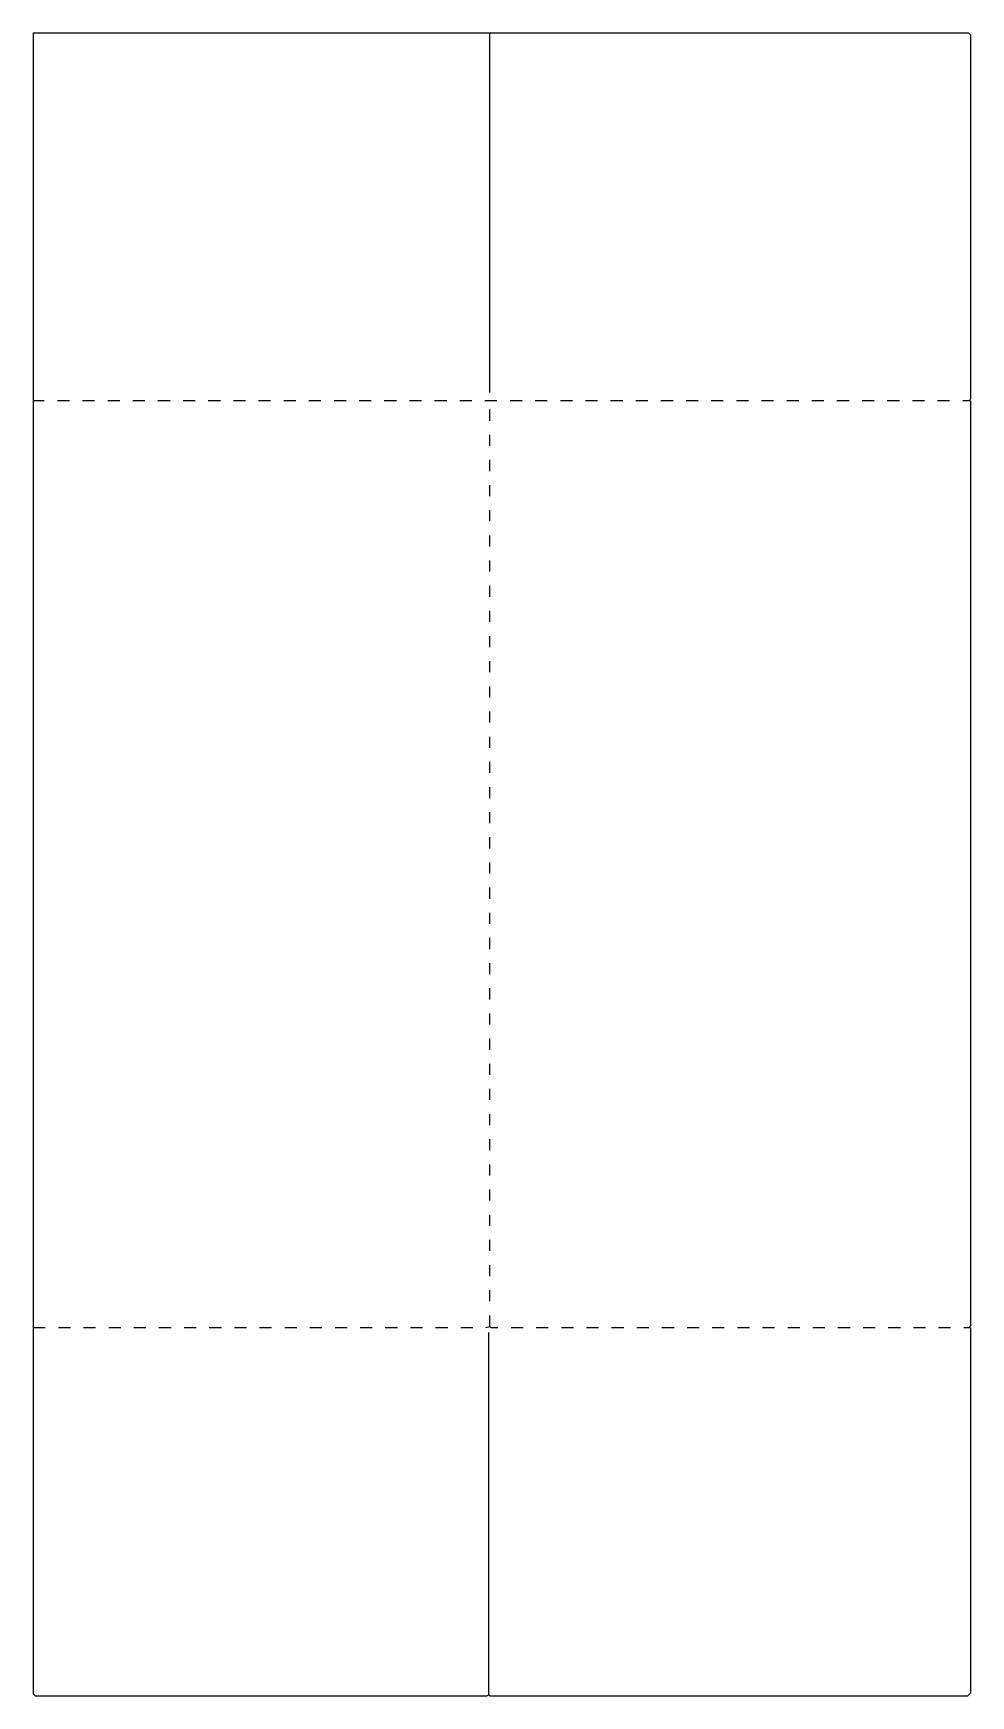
# Model space of a CAD drawing. Extents: x 49 to 981, y 85 to 1737.
import ezdxf

# ---------------------------------------------------------------- set-up
doc = ezdxf.new("R2010")
doc.units = 0
doc.layers.get('0').update_dxf_attribs({"linetype": 'CONTINUOUS'})

msp = doc.modelspace()

# ---------------------------------------------------------------- linework, layer by layer
at = {"color": 250, "linetype": 'CONTINUOUS'}
for points in [[(502, 86), (503, 85), (978, 85), (981, 88), (981, 450), (980, 451), (980.2, 451.9), (981, 453), (981, 1371), (980, 1372), (981, 1374), (981, 1735), (979, 1737), (49, 1737), (49, 1372), (49, 451), (49, 87), (51, 85), (500, 85), (502, 86), (502, 446)], [(503, 1380), (503, 1737)], [(49, 1372), (60, 1372)], [(73, 1372), (85, 1372)], [(98, 1372), (110, 1372)], [(123, 1372), (135, 1372)], [(148, 1372), (160, 1372)], [(173, 1372), (185, 1372)], [(198, 1372), (210, 1372)], [(223, 1372), (235, 1372)], [(248, 1372), (260, 1372)], [(273, 1372), (285, 1372)], [(298, 1372), (310, 1372)], [(323, 1372), (335, 1372)], [(348, 1372), (360, 1372)], [(373, 1372), (385, 1372)], [(398, 1372), (410, 1372)], [(423, 1372), (435, 1372)], [(448, 1372), (460, 1372)], [(473, 1372), (485, 1372)], [(498, 1372), (510, 1372)], [(523, 1372), (535, 1372)], [(548, 1372), (560, 1372)], [(573, 1372), (585, 1372)], [(598, 1372), (610, 1372)], [(623, 1372), (635, 1372)], [(648, 1372), (660, 1372)], [(673, 1372), (685, 1372)], [(698, 1372), (710, 1372)], [(723, 1372), (735, 1372)], [(748, 1372), (760, 1372)], [(773, 1372), (785, 1372)], [(798, 1372), (810, 1372)], [(823, 1372), (835, 1372)], [(848, 1372), (860, 1372)], [(873, 1372), (885, 1372)], [(898, 1372), (910, 1372)], [(923, 1372), (935, 1372)], [(948, 1372), (960, 1372)], [(973, 1372), (980, 1372)], [(503, 1352), (503, 1363)], [(503, 1327), (503, 1338)], [(503, 1302), (503, 1313)], [(503, 1277), (503, 1288)], [(503, 1252), (503, 1263)], [(503, 1227), (503, 1238)], [(503, 1202), (503, 1213)], [(503, 1177), (503, 1188)], [(503, 1152), (503, 1163)], [(503, 1127), (503, 1138)], [(503, 1102), (503, 1113)], [(503, 1077), (503, 1088)], [(503, 1052), (503, 1063)], [(503, 1027), (503, 1038)], [(503, 1002), (503, 1013)], [(503, 977), (503, 988)], [(503, 952), (503, 963)], [(503, 927), (503, 938)], [(503, 902), (503, 913)], [(503, 877), (503, 888)], [(503, 852), (503, 863)], [(503, 827), (503, 838)], [(503, 802), (503, 813)], [(503, 777), (503, 788)], [(503, 752), (503, 763)], [(503, 727), (503, 738)], [(503, 702), (503, 713)], [(503, 677), (503, 688)], [(503, 652), (503, 663)], [(503, 627), (503, 638)], [(503, 602), (503, 613)], [(503, 577), (503, 588)], [(503, 552), (503, 563)], [(503, 527), (503, 538)], [(503, 502), (503, 513)], [(503, 477), (503, 488)], [(503, 452), (503, 463)], [(49, 451), (61, 451)], [(74, 451), (86, 451)], [(99, 451), (111, 451)], [(124, 451), (136, 451)], [(149, 451), (161, 451)], [(174, 451), (186, 451)], [(199, 451), (211, 451)], [(224, 451), (236, 451)], [(249, 451), (261, 451)], [(274, 451), (286, 451)], [(299, 451), (311, 451)], [(324, 451), (336, 451)], [(349, 451), (361, 451)], [(374, 451), (386, 451)], [(399, 451), (411, 451)], [(424, 451), (436, 451)], [(449, 451), (461, 451)], [(474, 451), (486, 451)], [(499, 451), (503, 452), (504, 451), (511, 451)], [(524, 451), (536, 451)], [(549, 451), (561, 451)], [(574, 451), (586, 451)], [(599, 451), (611, 451)], [(624, 451), (636, 451)], [(649, 451), (661, 451)], [(674, 451), (686, 451)], [(699, 451), (711, 451)], [(724, 451), (736, 451)], [(749, 451), (761, 451)], [(774, 451), (786, 451)], [(799, 451), (811, 451)], [(824, 451), (836, 451)], [(849, 451), (861, 451)], [(874, 451), (886, 451)], [(899, 451), (911, 451)], [(924, 451), (936, 451)], [(949, 451), (961, 451)], [(974, 451), (980, 451)]]:
    msp.add_lwpolyline(points, dxfattribs=at)

doc.saveas('drawing.dxf')
